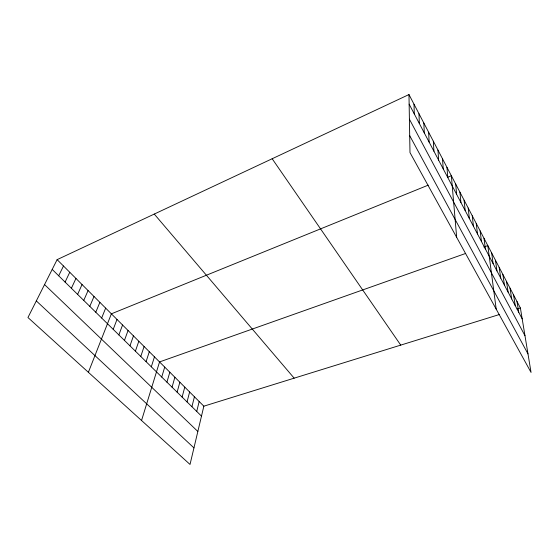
<?xml version="1.0" encoding="UTF-8"?>
<svg xmlns="http://www.w3.org/2000/svg" width="559" height="559" viewBox="0 0 559 559"><rect width="100%" height="100%" fill="white"/><g stroke="black" fill="none" stroke-linecap="round" stroke-linejoin="round"><path stroke-width="0.84" d="M57.123 259.649L203.846 406.176L190.025 464.445L27.95 317.526L57.123 259.649L408.971 94.555L520.394 308.002L531.05 372.427L409.992 152.593L408.971 94.555M196.733 411.452L199.165 401.495M191.919 406.721L194.427 396.764M187.048 401.928L189.627 391.971M182.115 397.086L184.77 387.121M177.119 392.173L179.851 382.209M172.06 387.198L174.869 377.234M166.931 382.16L169.824 372.196M161.74 377.059L164.716 367.095M141.546 420.508L159.546 361.932L465.675 253.437M151.314 366.816L154.459 356.852M146.081 361.673L149.309 351.709M140.777 356.46L144.096 346.503M135.404 351.185L138.821 341.235M129.968 345.832L133.468 335.889M124.454 340.417L128.053 330.481M118.871 334.932L122.561 325.003M113.211 329.37L117.006 319.448M88.385 372.308L111.374 313.823L428.229 185.148M101.661 318.022L105.665 308.121M95.771 312.236L99.879 302.349M89.803 306.367L94.017 296.494M83.752 300.421L88.077 290.561M77.617 294.39L82.054 284.545M71.391 288.276L75.954 278.452M65.089 282.078L69.763 272.268M58.688 275.797L63.488 266.007M447.473 177.336L451.358 175.757L456.675 237.372M483.828 247.001L487.811 245.59L496.203 309.148M203.846 406.176L499.194 314.577M517.11 309.022L520.394 308.002M36.321 300.924L193.952 447.892M44.552 284.587L197.844 431.471M52.204 269.417L201.492 416.12M154.263 214.069L294.16 378.163M272.17 158.742L400.74 345.113M409.691 135.648L527.989 353.91M409.405 119.2L524.978 335.714M409.139 104.149L522.19 318.847M516.991 301.49L518.745 312.32M513.539 294.873L515.258 305.682M510.032 288.151L511.709 298.946M506.468 281.331L508.11 292.105M502.855 274.406L504.449 285.16M499.18 267.37L500.731 278.103M495.456 260.228L496.958 270.926M491.661 252.968L493.115 263.638M484.017 238.316L485.373 248.93M480.16 230.93L481.46 241.502M476.24 223.425L477.491 233.962M472.264 215.795L473.452 226.297M468.218 208.046L469.35 218.506M464.103 200.171L465.179 210.582M459.924 192.17L460.937 202.526M455.676 184.03L456.626 194.336M446.962 167.344L447.78 177.538M442.497 158.784L443.245 168.923M437.956 150.078L438.626 160.153M433.337 141.224L433.931 151.23M428.634 132.217L429.144 142.147M423.848 123.05L424.281 132.902M418.977 113.722L419.327 123.49M414.016 104.219L414.275 113.903"/></g></svg>
